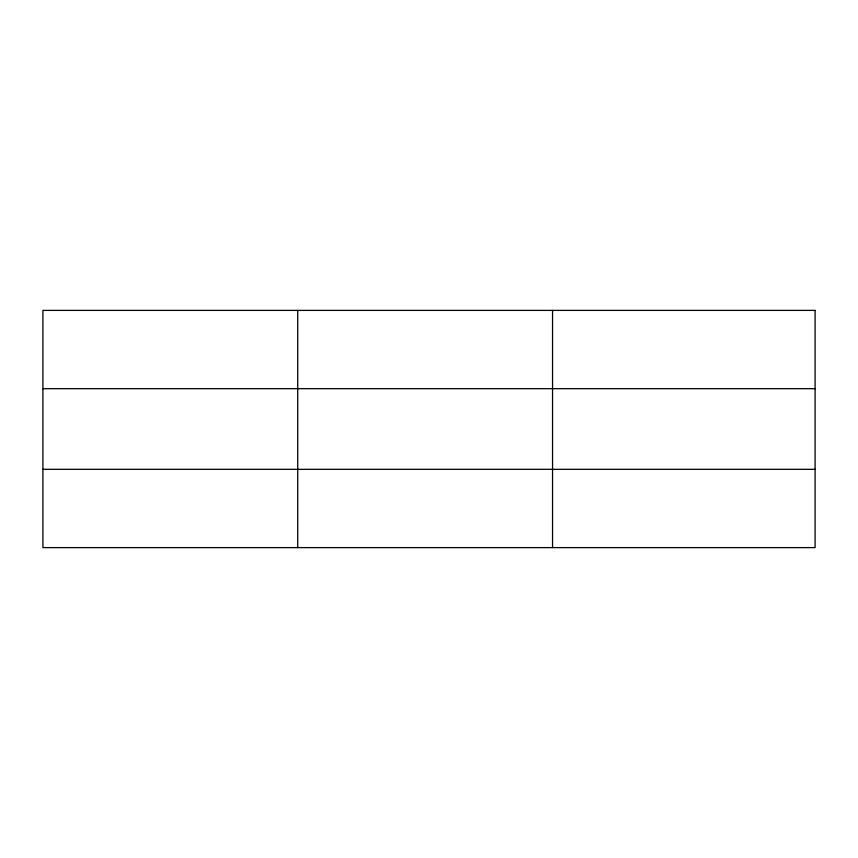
<?xml version="1.0" encoding="UTF-8"?>
<svg xmlns="http://www.w3.org/2000/svg" width="858" height="858" viewBox="0 0 858 858"><rect width="100%" height="100%" fill="white"/><g stroke="black" fill="none" stroke-linecap="round" stroke-linejoin="round"><path stroke-width="1.29" d="M297.726 547.608L297.726 310.392M552.552 547.608L552.552 310.392M42.9 388.674L815.1 388.674M42.9 469.326L815.1 469.326M815.1 310.392L815.1 547.608L42.9 547.608L42.9 310.392L815.1 310.392"/></g></svg>
